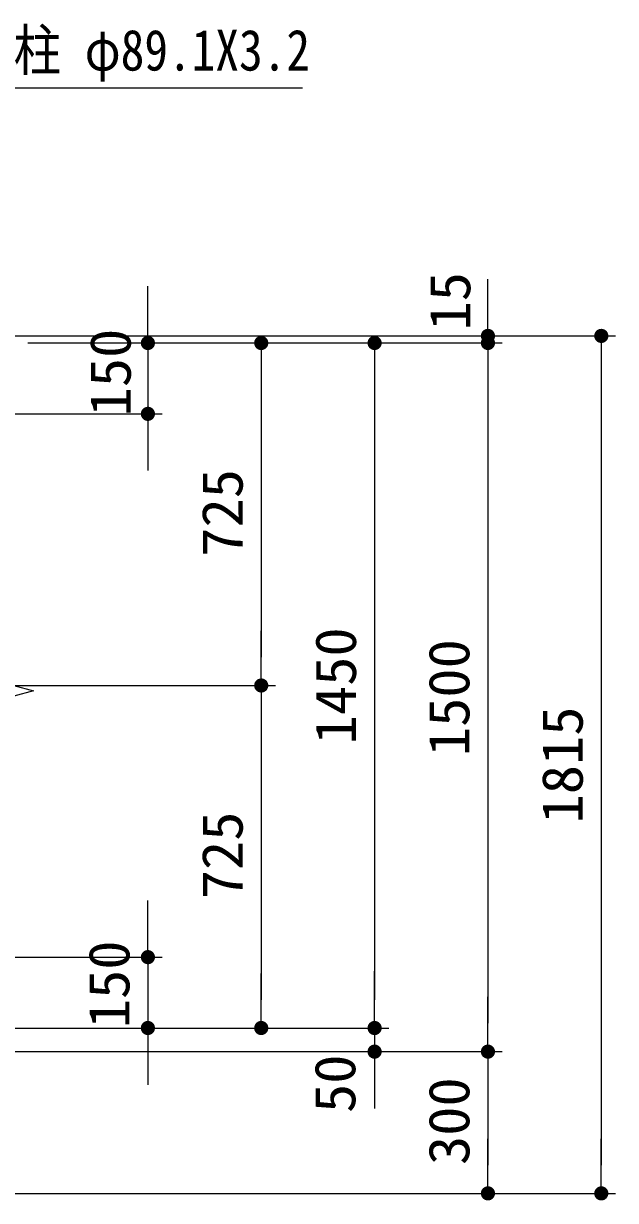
# Model space of a CAD drawing. Units: millimetres, scale not verified. Extents: x -5940 to 5940, y -4200 to 4200.
# Drawn here: x -535 to 718, y -2253 to 238 of the extents above; entities that cross this region are included whole.
import ezdxf
from ezdxf.enums import TextEntityAlignment as Align

# ---------------------------------------------------------------- set-up
doc = ezdxf.new("R2010")
doc.units = ezdxf.units.MM
doc.header["$LTSCALE"] = 20
for name, color, linetype, lineweight in [('0-0_6文字', 7, 'Continuous', 25), ('0-1_5寸法', 1, 'Continuous', 25), ('0-2_SUNPOU', 1, 'Continuous', 25), ('0-4_7詳細', 7, 'Continuous', 25)]:
    doc.layers.add(name, color=color, linetype=linetype, lineweight=lineweight)
doc.styles.add('ＭＳ ゴシック', font='')
doc.styles.get('ＭＳ ゴシック').set_extended_font_data('MS Gothic')

# ---------------------------------------------------------------- blocks, each defined once
blk = doc.blocks.new('M1')
at = {"layer": '0-2_SUNPOU'}
blk.add_line((-5, 0), (-38.576, 0), dxfattribs=at)
for points in [[(0, 0), (-5, 0), (-4.961, 0.627)], [(0, 0), (-4.961, -0.627), (-5, 0)], [(0, 0), (-4.961, 0.627), (-4.843, 1.243)], [(0, 0), (-4.843, -1.243), (-4.961, -0.627)], [(0, 0), (-4.843, 1.243), (-4.649, 1.841)], [(0, 0), (-4.649, -1.841), (-4.843, -1.243)], [(0, 0), (-4.649, 1.841), (-4.382, 2.409)], [(0, 0), (-4.382, -2.409), (-4.649, -1.841)], [(0, 0), (-4.382, 2.409), (-4.045, 2.939)], [(0, 0), (-4.045, -2.939), (-4.382, -2.409)], [(0, 0), (-4.045, 2.939), (-3.645, 3.423)], [(0, 0), (-3.645, -3.423), (-4.045, -2.939)], [(0, 0), (-3.645, 3.423), (-3.187, 3.853)], [(0, 0), (-3.187, -3.853), (-3.645, -3.423)], [(0, 0), (-3.187, 3.853), (-2.679, 4.222)], [(0, 0), (-2.679, -4.222), (-3.187, -3.853)], [(0, 0), (-2.679, 4.222), (-2.129, 4.524)], [(0, 0), (-2.129, -4.524), (-2.679, -4.222)], [(0, 0), (-2.129, 4.524), (-1.545, 4.755)], [(0, 0), (-1.545, -4.755), (-2.129, -4.524)], [(0, 0), (-1.545, 4.755), (-0.937, 4.911)], [(0, 0), (-0.937, -4.911), (-1.545, -4.755)], [(0, 0), (-0.937, 4.911), (-0.314, 4.99)], [(0, 0), (-0.314, -4.99), (-0.937, -4.911)], [(0, 0), (-0.314, 4.99), (0.314, 4.99)], [(0, 0), (0.314, -4.99), (-0.314, -4.99)], [(0, 0), (0.314, 4.99), (0.937, 4.911)], [(0, 0), (0.937, 4.911), (1.545, 4.755)], [(0, 0), (1.545, 4.755), (2.129, 4.524)], [(0, 0), (2.129, 4.524), (2.679, 4.222)], [(0, 0), (2.679, 4.222), (3.187, 3.853)], [(0, 0), (3.187, 3.853), (3.645, 3.423)], [(0, 0), (3.645, 3.423), (4.045, 2.939)], [(0, 0), (4.045, 2.939), (4.382, 2.409)], [(0, 0), (4.382, 2.409), (4.649, 1.841)], [(0, 0), (4.649, 1.841), (4.843, 1.243)], [(0, 0), (4.843, 1.243), (4.961, 0.627)], [(0, 0), (4.961, 0.627), (5, 0)], [(0, 0), (0.937, -4.911), (0.314, -4.99)], [(0, 0), (1.545, -4.755), (0.937, -4.911)], [(0, 0), (2.129, -4.524), (1.545, -4.755)], [(0, 0), (2.679, -4.222), (2.129, -4.524)], [(0, 0), (3.187, -3.853), (2.679, -4.222)], [(0, 0), (3.645, -3.423), (3.187, -3.853)], [(0, 0), (4.045, -2.939), (3.645, -3.423)], [(0, 0), (4.382, -2.409), (4.045, -2.939)], [(0, 0), (4.649, -1.841), (4.382, -2.409)], [(0, 0), (4.843, -1.243), (4.649, -1.841)], [(0, 0), (4.961, -0.627), (4.843, -1.243)], [(0, 0), (5, 0), (4.961, -0.627)]]:
    blk.add_solid(points, dxfattribs=at)

msp = doc.modelspace()

# ---------------------------------------------------------------- linework, layer by layer
at = {"layer": '0-0_6文字'}
msp.add_lwpolyline([(55.46, 101.42), (-714.35, 101.42), (-988.46, -712.32)], dxfattribs=at)
at = {"layer": '0-1_5寸法'}
for p, q in [((-271.62, -378.12), (-271.62, -318.12)), ((448.38, -363.12), (448.38, -303.12)), ((-930.08, -423.12), (478.38, -423.12)), ((-930.08, -423.12), (718.38, -423.12)), ((448.38, -438.12), (448.38, -423.12)), ((-525.56, -438.12), (-241.62, -438.12)), ((-525.56, -438.12), (-1.62, -438.12)), ((-525.56, -438.12), (478.38, -438.12)), ((-525.56, -438.12), (238.38, -438.12)), ((-525.56, -438.12), (478.38, -438.12)), ((-271.62, -438.12), (-271.62, -588.12)), ((-31.62, -498.12), (-31.62, -1103.12)), ((208.38, -498.12), (208.38, -1828.12)), ((448.38, -498.12), (448.38, -1878.12)), ((448.38, -498.12), (448.38, -558.12)), ((688.38, -483.12), (688.38, -2178.12)), ((-929.98, -588.12), (-241.62, -588.12)), ((-271.62, -648.12), (-271.62, -708.12)), ((-902.65, -1163.12), (-1.62, -1163.12)), ((-902.65, -1163.12), (-1.62, -1163.12)), ((-31.62, -1223.12), (-31.62, -1828.12)), ((-271.62, -1678.12), (-271.62, -1618.12)), ((-929.98, -1738.12), (-241.62, -1738.12)), ((-271.62, -1738.12), (-271.62, -1888.12)), ((208.38, -1828.12), (208.38, -1768.12)), ((-1146.23, -1888.12), (-241.62, -1888.12)), ((-1020.38, -1888.12), (238.38, -1888.12)), ((-1020.38, -1888.12), (238.38, -1888.12)), ((-931.28, -1888.12), (-1.62, -1888.12)), ((208.38, -1888.12), (208.38, -1938.12)), ((-775.83, -1938.12), (478.38, -1938.12)), ((-525.56, -1938.12), (238.38, -1938.12)), ((-525.56, -1938.12), (478.38, -1938.12)), ((-271.62, -1948.12), (-271.62, -2008.12)), ((208.38, -1998.12), (208.38, -2058.12)), ((448.38, -1998.12), (448.38, -2178.12)), ((-931.28, -2238.12), (478.38, -2238.12)), ((-931.28, -2238.12), (718.38, -2238.12))]:
    msp.add_line(p, q, dxfattribs=at)
at = {"layer": '0-4_7詳細'}
msp.add_lwpolyline([(-555.56, -348.85), (-555.56, -1140.62), (-597.54, -1151.87), (-513.57, -1174.37), (-555.56, -1185.62), (-555.56, -2062.23)], dxfattribs=at)

# ---------------------------------------------------------------- block references
at = {"layer": '0-1_5寸法', "xscale": 3, "yscale": 3}
for p, rotation in [((-271.62, -438.12), 270), ((448.38, -423.12), 270), ((-31.62, -438.12), 90), ((208.38, -438.12), 90), ((448.38, -438.12), 90), ((448.38, -438.12), 90), ((688.38, -423.12), 90), ((-271.62, -588.12), 90), ((-31.62, -1163.12), 270), ((-31.62, -1163.12), 90), ((-271.62, -1738.12), 270), ((-31.62, -1888.12), 270), ((208.38, -1888.12), 270), ((208.38, -1888.12), 270), ((448.38, -1938.12), 270), ((-271.62, -1888.12), 90), ((208.38, -1938.12), 90), ((448.38, -1938.12), 90), ((448.38, -2238.12), 270), ((688.38, -2238.12), 270)]:
    msp.add_blockref('M1', p, dxfattribs=dict(at, rotation=rotation))

# ---------------------------------------------------------------- texts
at = {"layer": '0-0_6文字', "style": 'ＭＳ ゴシック', "width": 0.85}
msp.add_text('門柱 φ89.1X3.2', height=86.66, dxfattribs=at).set_placement((-656.46, 112.5), align=Align.BOTTOM_LEFT)
at = {"layer": '0-1_5寸法', "color": 7, "style": 'ＭＳ ゴシック', "width": 1.05}
for s, p in [('15', (436.94, -411.73)), ('150', (-281.97, -593.55)), ('725', (-44.97, -890.62)), ('1450', (195.03, -1287.62)), ('1500', (435.03, -1312.62)), ('1815', (675.03, -1455.12)), ('725', (-44.97, -1615.62)), ('150', (-284.72, -1888.58)), ('50', (193.58, -2068.03)), ('300', (435.03, -2178.12))]:
    msp.add_text(s, height=86.66, rotation=90, dxfattribs=at).set_placement(p, align=Align.BOTTOM_LEFT)

doc.saveas('drawing.dxf')
